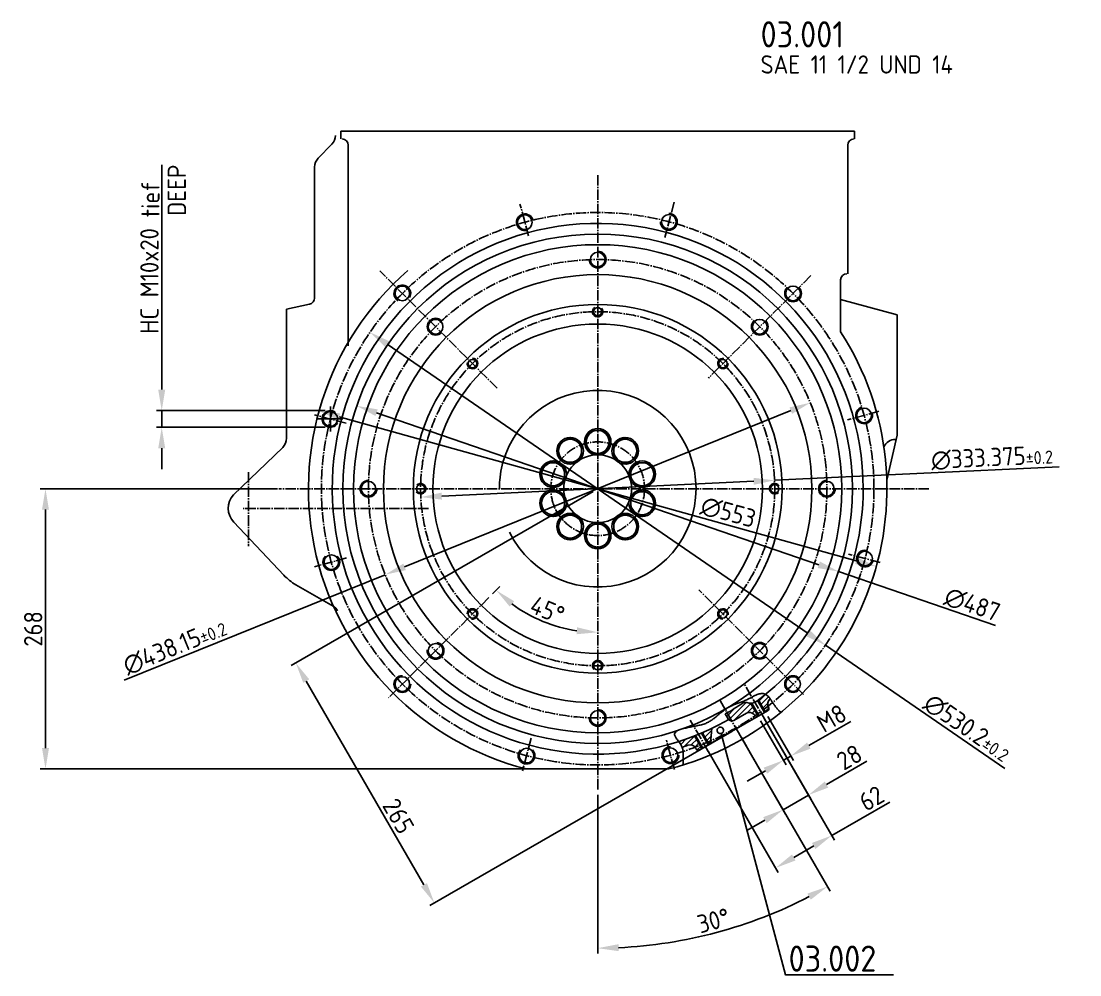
# Model space of a CAD drawing. Extents: x 332 to 10230, y 47 to 4650.
# Drawn here: x 8364 to 9376, y 3524 to 4436 of the extents above; entities that cross this region are included whole.
import ezdxf

# ---------------------------------------------------------------- set-up
doc = ezdxf.new("R2010")
doc.units = 0
doc.linetypes.add('GEN7', pattern=[13.75, 10, -1.25, 1.25, -1.25])
doc.layers.get('0').update_dxf_attribs({"linetype": 'CONTINUOUS'})
doc.layers.get('DEFPOINTS').update_dxf_attribs({"linetype": 'CONTINUOUS'})
for name, color, linetype in [('03_001-0', 7, 'CONTINUOUS'), ('03_001-7', 4, 'GEN7'), ('03_001-8', 1, 'CONTINUOUS'), ('5', 3, 'CONTINUOUS'), ('6', 2, 'CONTINUOUS'), ('LV-4', 3, 'CONTINUOUS')]:
    doc.layers.add(name, color=color, linetype=linetype)
doc.styles.get("Standard").update_dxf_attribs({"font": 'geniso.shx'})
doc.dimstyles.new('GEN-ISO', dxfattribs={"dimtxt": 3.5, "dimasz": 4, "dimexe": 1, "dimexo": 1, "dimgap": 0.6, "dimtad": 1, "dimtxsty": 'STANDARD', "dimcen": 0, "dimclrd": 256, "dimclre": 256, "dimclrt": 2, "dimazin": 3, "dimtp": 0.1, "dimtm": 0.1, "dimtfac": 0.71, "dimtdec": 3, "dimtmove": 0, "dimatfit": 3, "dimtzin": 0})
doc.dimstyles.new('GEN-ISO$3', dxfattribs={"dimtxt": 3.5, "dimasz": 4, "dimexe": 1, "dimexo": 1, "dimgap": 0.6, "dimtad": 1, "dimtoh": 1, "dimtxsty": 'STANDARD', "dimcen": 0, "dimclrd": 256, "dimclre": 256, "dimclrt": 2, "dimazin": 3, "dimtp": 0.1, "dimtm": 0.1, "dimtfac": 0.71, "dimtdec": 3, "dimtofl": 0, "dimtmove": 0, "dimatfit": 3, "dimtzin": 0})

# ---------------------------------------------------------------- blocks, each defined once
blk = doc.blocks.new('*D61')
at = {"linetype": 'BYBLOCK'}
for p, q in [((5374.756789, 2051.175843), (5374.756789, 2208.84894)), ((5530.976554, 2031.175843), (5369.756789, 2031.175843)), ((5374.756789, 2015.175843), (5374.756789, 2031.175843)), ((5530.976554, 2015.175843), (5369.756789, 2015.175843)), ((5374.756789, 1995.175843), (5374.756789, 1975.175843))]:
    blk.add_line(p, q, dxfattribs=at)
for points in [[(5371.423456, 2051.175843), (5378.090123, 2051.175843), (5374.756789, 2031.175843)], [(5371.423456, 1995.175843), (5378.090123, 1995.175843), (5374.756789, 2015.175843)]]:
    blk.add_solid(points, dxfattribs=at)
at = {"layer": 'DEFPOINTS', "color": 0, "linetype": 'BYBLOCK'}
for p in [(5535.976554, 2031.175843), (5374.756789, 2015.175843), (5535.976554, 2015.175843)]:
    blk.add_point(p, dxfattribs=at)
at = {"color": 2, "linetype": 'BYBLOCK', "insert": (5363.006789, 2155.085161), "char_height": 17.5, "attachment_point": 5, "rotation": 90}
blk.add_mtext('HC M10x20', dxfattribs=at)
blk = doc.blocks.new('*D62')
at = {"linetype": 'BYBLOCK'}
for p, q in [((8910.622489, 3985.929262), (8622.025429, 3819.30741)), ((8748.855834, 3609.631037), (8636.355566, 3804.486912)), ((9043.122781, 3756.432384), (8754.52572, 3589.810532))]:
    blk.add_line(p, q, dxfattribs=at)
for points in [[(8639.242316, 3806.15358), (8633.468815, 3802.820243), (8626.355554, 3821.807413)], [(8751.742584, 3611.297705), (8745.969084, 3607.964368), (8758.855846, 3592.310535)]]:
    blk.add_solid(points, dxfattribs=at)
at = {"layer": 'DEFPOINTS', "color": 0, "linetype": 'BYBLOCK'}
for p in [(8914.952614, 3988.429265), (8626.355554, 3821.807413), (9047.452906, 3758.932387)]:
    blk.add_point(p, dxfattribs=at)
at = {"color": 2, "linetype": 'BYBLOCK', "insert": (8724.460915, 3675.384182), "char_height": 17.5, "attachment_point": 5, "rotation": 300.000061187}
blk.add_mtext('265', dxfattribs=at)
blk = doc.blocks.new('*D63')
at = {"linetype": 'BYBLOCK'}
for p, q in [((5485.385554, 1956.438843), (5258.621018, 1956.438843)), ((5263.621018, 1936.438843), (5263.621018, 1708.438843)), ((5786.523554, 1688.438843), (5258.621018, 1688.438843))]:
    blk.add_line(p, q, dxfattribs=at)
for points in [[(5260.287684, 1936.438843), (5266.954351, 1936.438843), (5263.621018, 1956.438843)], [(5260.287684, 1708.438843), (5266.954351, 1708.438843), (5263.621018, 1688.438843)]]:
    blk.add_solid(points, dxfattribs=at)
at = {"layer": 'DEFPOINTS', "color": 0, "linetype": 'BYBLOCK'}
for p in [(5490.385554, 1956.438843), (5263.621018, 1688.438843), (5791.523554, 1688.438843)]:
    blk.add_point(p, dxfattribs=at)
at = {"color": 2, "linetype": 'BYBLOCK', "insert": (5251.871018, 1822.438843), "char_height": 17.5, "attachment_point": 5, "rotation": 90}
blk.add_mtext('268', dxfattribs=at)
blk = doc.blocks.new('*D64')
at = {"linetype": 'BYBLOCK'}
for p, q in [((5947.308609, 1734.611747), (5971.630177, 1692.486791)), ((5954.236609, 1738.611747), (5978.558177, 1696.486791)), ((5993.378503, 1710.817106), (6033.494634, 1733.978844)), ((5969.130122, 1696.816886), (5976.058122, 1700.816886)), ((5951.809741, 1686.816666), (5934.48936, 1676.816446))]:
    blk.add_line(p, q, dxfattribs=at)
for points in [[(5991.7118, 1713.703836), (5995.045207, 1707.930376), (5976.058122, 1700.816886)], [(5950.143038, 1689.703396), (5953.476445, 1683.929936), (5969.130122, 1696.816886)]]:
    blk.add_solid(points, dxfattribs=at)
at = {"layer": 'DEFPOINTS', "color": 0, "linetype": 'BYBLOCK'}
for p in [(5951.736554, 1742.941843), (5944.808554, 1738.941843), (5969.130122, 1696.816886)]:
    blk.add_point(p, dxfattribs=at)
at = {"color": 2, "linetype": 'BYBLOCK', "insert": (6015.170481, 1736.96691), "char_height": 17.5, "attachment_point": 5, "rotation": 30.000729271}
blk.add_mtext('M8', dxfattribs=at)
blk = doc.blocks.new('*D65')
at = {"linetype": 'BYBLOCK'}
for p, q in [((5950.772603, 1736.611844), (5995.463884, 1659.204162)), ((5926.523843, 1722.611836), (5971.215124, 1645.204154)), ((6010.284401, 1673.53428), (6048.936369, 1695.849971)), ((5968.715126, 1649.534283), (5992.963887, 1663.534291)), ((5951.394612, 1639.534294), (5934.074098, 1629.534305))]:
    blk.add_line(p, q, dxfattribs=at)
for points in [[(6008.617736, 1676.421032), (6011.951066, 1670.647527), (5992.963887, 1663.534291)], [(5949.727947, 1642.421046), (5953.061277, 1636.647542), (5968.715126, 1649.534283)]]:
    blk.add_solid(points, dxfattribs=at)
at = {"layer": 'DEFPOINTS', "color": 0, "linetype": 'BYBLOCK'}
for p in [(5948.272606, 1740.941973), (5924.023846, 1726.941965), (5968.715126, 1649.534283)]:
    blk.add_point(p, dxfattribs=at)
at = {"color": 2, "linetype": 'BYBLOCK', "insert": (6032.127801, 1699.71328), "char_height": 17.5, "attachment_point": 5, "rotation": 29.9999333}
blk.add_mtext('28', dxfattribs=at)
blk = doc.blocks.new('*D66')
at = {"linetype": 'BYBLOCK'}
for p, q in [((5950.772603, 1736.611844), (6017.805676, 1620.506986)), ((5897.079061, 1705.611908), (5964.112134, 1589.507051)), ((6015.305679, 1624.837115), (6070.805208, 1656.879736)), ((5978.932651, 1603.837168), (5997.985164, 1614.837126))]:
    blk.add_line(p, q, dxfattribs=at)
for points in [[(5996.3185, 1617.723878), (5999.651829, 1611.950374), (6015.305679, 1624.837115)], [(5977.265986, 1606.723921), (5980.599316, 1600.950416), (5961.612137, 1593.837179)]]:
    blk.add_solid(points, dxfattribs=at)
at = {"layer": 'DEFPOINTS', "color": 0, "linetype": 'BYBLOCK'}
for p in [(5948.272606, 1740.941973), (5894.579064, 1709.942037), (5961.612137, 1593.837179)]:
    blk.add_point(p, dxfattribs=at)
at = {"color": 2, "linetype": 'BYBLOCK', "insert": (6053.348241, 1660.370682), "char_height": 17.5, "attachment_point": 5, "rotation": 29.9999333}
blk.add_mtext('62', dxfattribs=at)
blk = doc.blocks.new('*D67')
at = {"linetype": 'BYBLOCK'}
for p, q in [((9059.878692, 3737.411182), (9137.105502, 3603.655937)), ((8914.952614, 3695.671265), (8914.952614, 3544.128125))]:
    blk.add_line(p, q, dxfattribs=at)
blk.add_arc((8914.952614, 3988.420165), 439.29204, 272.608776, 297.392247, dxfattribs=at)
for points in [[(9115.461364, 3601.306494), (9118.66251, 3595.458665), (9134.605424, 3607.986019)], [(8935.023311, 3546.250934), (8934.871552, 3552.915873), (8914.952614, 3549.128125)]]:
    blk.add_solid(points, dxfattribs=at)
at = {"layer": 'DEFPOINTS', "color": 0, "linetype": 'BYBLOCK'}
for p in [(8914.952614, 4288.402265), (9031.921614, 3785.832265), (9057.378614, 3741.741265), (8914.952614, 3700.671265), (8991.23745, 3555.802412)]:
    blk.add_point(p, dxfattribs=at)
at = {"color": 2, "linetype": 'BYBLOCK', "insert": (9025.612322, 3575.447255), "char_height": 17.5, "attachment_point": 5, "rotation": 15.000522677}
blk.add_mtext('30°', dxfattribs=at)
blk = doc.blocks.new('*D68')
at = {"linetype": 'BYBLOCK'}
blk.add_line((5690.898088, 1855.813377), (5697.984488, 1862.899777), dxfattribs=at)
blk.add_arc((5791.523554, 1956.438843), 137.284215, 233.35443, 261.64557, dxfattribs=at)
for points in [[(5707.404585, 1843.767361), (5711.762729, 1848.812262), (5694.448954, 1859.364243)], [(5771.819489, 1823.935938), (5771.333878, 1817.286981), (5791.523554, 1819.154628)]]:
    blk.add_solid(points, dxfattribs=at)
at = {"layer": 'DEFPOINTS', "color": 0, "linetype": 'BYBLOCK'}
for p in [(5791.523554, 2256.411843), (5687.362554, 1852.277843), (5722.881446, 1837.547225), (5591.589554, 1756.504843), (5791.523554, 1668.680843)]:
    blk.add_point(p, dxfattribs=at)
at = {"color": 2, "linetype": 'BYBLOCK', "insert": (5743.48369, 1840.460351), "char_height": 17.5, "attachment_point": 5, "rotation": 337.500033137}
blk.add_mtext('45°', dxfattribs=at)
blk = doc.blocks.new('*D69')
at = {"linetype": 'BYBLOCK'}
blk.add_line((5544.445014, 2025.318774), (6038.602094, 1887.558911), dxfattribs=at)
for points in [[(5545.340139, 2028.529671), (5543.549888, 2022.107877), (5525.17963, 2030.689529)], [(6039.49722, 1890.769808), (6037.706968, 1884.348014), (6057.867477, 1882.188156)]]:
    blk.add_solid(points, dxfattribs=at)
at = {"layer": 'DEFPOINTS', "color": 0, "linetype": 'BYBLOCK'}
for p in [(5525.17963, 2030.689529), (6057.867477, 1882.188156)]:
    blk.add_point(p, dxfattribs=at)
at = {"color": 2, "linetype": 'BYBLOCK', "insert": (5916.329089, 1933.843915), "char_height": 17.5, "attachment_point": 5, "rotation": 344.42271075}
blk.add_mtext('∅553', dxfattribs=at)
blk = doc.blocks.new('*D70')
at = {"linetype": 'BYBLOCK'}
for p, q in [((9084.044193, 3996.456318), (9356.200055, 4009.376002)), ((8765.838538, 3981.350576), (9064.06669, 3995.507954))]:
    blk.add_line(p, q, dxfattribs=at)
for points in [[(9063.90863, 3998.837537), (9064.224751, 3992.17837), (9084.044193, 3996.456318)], [(8765.680478, 3984.68016), (8765.996599, 3978.020992), (8745.861036, 3980.402211)]]:
    blk.add_solid(points, dxfattribs=at)
at = {"layer": 'DEFPOINTS', "color": 0, "linetype": 'BYBLOCK'}
for p in [(9084.044193, 3996.456318), (8745.861036, 3980.402211)]:
    blk.add_point(p, dxfattribs=at)
at = {"color": 2, "linetype": 'BYBLOCK', "insert": (9291.887563, 4018.086215), "char_height": 17.5, "attachment_point": 5, "rotation": 2.717870793}
blk.add_mtext('∅333.375{}{\\H0.71x;\\C3;±0.2}', dxfattribs=at)
blk = doc.blocks.new('*D71')
at = {"linetype": 'BYBLOCK'}
for p, q in [((8713.785613, 4126.724006), (9116.119616, 3850.134523)), ((9132.600744, 3838.804368), (9304.140732, 3720.877084))]:
    blk.add_line(p, q, dxfattribs=at)
for points in [[(8715.673972, 4129.470861), (8711.897254, 4123.977151), (8697.304485, 4138.054161)], [(9118.007975, 3852.881378), (9114.231257, 3847.387669), (9132.600744, 3838.804368)]]:
    blk.add_solid(points, dxfattribs=at)
at = {"layer": 'DEFPOINTS', "color": 0, "linetype": 'BYBLOCK'}
for p in [(8697.304485, 4138.054161), (9132.600744, 3838.804368)]:
    blk.add_point(p, dxfattribs=at)
at = {"color": 2, "linetype": 'BYBLOCK', "insert": (9268.295713, 3759.780007), "char_height": 17.5, "attachment_point": 5, "rotation": 325.492917043}
blk.add_mtext('∅530.2{}{\\H0.71x;\\C3;±0.2}', dxfattribs=at)
blk = doc.blocks.new('*D72')
at = {"linetype": 'BYBLOCK'}
for p, q in [((5580.179941, 2029.144601), (6002.867167, 1883.733084)), ((6021.779347, 1877.226976), (6171.756602, 1825.632276))]:
    blk.add_line(p, q, dxfattribs=at)
for points in [[(5581.264292, 2032.296631), (5579.09559, 2025.992571), (5561.267761, 2035.65071)], [(6003.951518, 1886.885114), (6001.782815, 1880.581054), (6021.779347, 1877.226976)]]:
    blk.add_solid(points, dxfattribs=at)
at = {"layer": 'DEFPOINTS', "color": 0, "linetype": 'BYBLOCK'}
for p in [(5561.267761, 2035.65071), (6021.779347, 1877.226976)]:
    blk.add_point(p, dxfattribs=at)
at = {"color": 2, "linetype": 'BYBLOCK', "insert": (6149.574693, 1845.689081), "char_height": 17.5, "attachment_point": 5, "rotation": 341.015942939}
blk.add_mtext('∅487', dxfattribs=at)
blk = doc.blocks.new('*D73')
at = {"linetype": 'BYBLOCK'}
for p, q in [((9099.536786, 4063.130306), (8730.368443, 3913.728223)), ((8711.829101, 3906.225369), (8462.378505, 3805.272946))]:
    blk.add_line(p, q, dxfattribs=at)
for points in [[(9098.286311, 4066.220197), (9100.787262, 4060.040416), (9118.076128, 4070.633161)], [(8729.117967, 3916.818113), (8731.618918, 3910.638333), (8711.829101, 3906.225369)]]:
    blk.add_solid(points, dxfattribs=at)
at = {"layer": 'DEFPOINTS', "color": 0, "linetype": 'BYBLOCK'}
for p in [(9118.076128, 4070.633161), (8711.829101, 3906.225369)]:
    blk.add_point(p, dxfattribs=at)
at = {"color": 2, "linetype": 'BYBLOCK', "insert": (8510.647452, 3837.483091), "char_height": 17.5, "attachment_point": 5, "rotation": 22.033150346}
blk.add_mtext('∅438.15{}{\\H0.71x;\\C3;±0.2}', dxfattribs=at)
blk = doc.blocks.new('*X127')
at = {"color": 0}
for p, q in [((8998.074497, 3668.257134), (9014.636431, 3684.819068)), ((9002.786457, 3667.665793), (9019.219314, 3684.09865)), ((8996.002637, 3671.488575), (9004.140531, 3679.626468)), ((9015.155929, 3674.731964), (9021.591269, 3681.167304)), ((9020.414042, 3674.686776), (9023.532459, 3677.805193)), ((9023.302893, 3672.272326), (9025.473649, 3674.443083))]:
    blk.add_line(p, q, dxfattribs=at)
blk = doc.blocks.new('*X128')
at = {"color": 0}
for p, q in [((9012.210068, 3703.605909), (9014.665427, 3706.061267)), ((9014.151115, 3700.243654), (9021.493572, 3707.586111)), ((8991.81554, 3693.817982), (8997.099792, 3699.102234)), ((8995.130193, 3691.829334), (9005.569676, 3702.268817)), ((9001.898648, 3693.294488), (9007.81748, 3699.21332)), ((9005.248819, 3691.341359), (9009.758655, 3695.851195)), ((9016.092162, 3696.8814), (9020.956272, 3701.74551)), ((9018.033208, 3693.519146), (9020.418971, 3695.904909)), ((9007.721701, 3688.51094), (9011.699831, 3692.48907))]:
    blk.add_line(p, q, dxfattribs=at)
blk = doc.blocks.new('*X129')
at = {"color": 0}
for p, q in [((9025.983898, 3685.559933), (9033.057059, 3692.633094)), ((9027.924944, 3682.197679), (9035.974851, 3690.247585)), ((9029.865991, 3678.835424), (9035.172339, 3684.141772)), ((9031.807038, 3675.47317), (9036.064921, 3679.731053))]:
    blk.add_line(p, q, dxfattribs=at)

msp = doc.modelspace()

# ---------------------------------------------------------------- linework, layer by layer
at = {"layer": '03_001-0'}
for p, q in [((8669.359614, 4330.411265), (8669.359614, 4322.912265)), ((9160.567614, 4330.411265), (8669.359614, 4330.411265)), ((9160.567614, 4330.411265), (9160.567614, 4322.912265)), ((8660.946614, 4317.914265), (8647.774614, 4304.420265)), ((8676.546614, 4316.912265), (8676.546614, 4124.978265)), ((9154.005614, 4316.912265), (9154.005614, 4194.017265)), ((8644.361614, 4296.038265), (8644.361614, 4170.794265)), ((9147.130614, 4188.017265), (9147.130614, 4138.580265)), ((8639.603614, 4164.924265), (8617.488614, 4160.246265)), ((8617.488614, 4160.246265), (8617.488614, 4036.625265)), ((9201.188614, 4154.831265), (9147.130614, 4169.271265)), ((9201.188614, 4154.831265), (9201.188614, 4039.499265)), ((8659.405614, 4067.166265), (8659.405614, 4043.166265)), ((8671.405614, 4055.166265), (8647.405614, 4055.166265)), ((8908.601614, 4044.222265), (8902.250614, 4033.222265)), ((8921.303614, 4044.222265), (8908.601614, 4044.222265)), ((8927.654614, 4033.222265), (8921.303614, 4044.222265)), ((9201.188614, 4039.499265), (9191.333614, 3996.556265)), ((8613.814614, 4027.982265), (8566.842614, 3982.735265)), ((8888.623614, 4037.369265), (8877.623614, 4031.018265)), ((8877.623614, 4031.018265), (8877.623614, 4018.316265)), ((8899.623614, 4031.018265), (8888.623614, 4037.369265)), ((8899.623614, 4031.018265), (8899.623614, 4018.316265)), ((8908.601614, 4022.222265), (8902.250614, 4033.222265)), ((8927.654614, 4033.222265), (8921.303614, 4022.222265)), ((8939.953614, 4037.299265), (8929.677614, 4029.833265)), ((8931.005614, 4017.201265), (8929.677614, 4029.833265)), ((8951.556614, 4032.133265), (8939.953614, 4037.299265)), ((8952.884614, 4019.501265), (8951.556614, 4032.133265)), ((9200.292614, 4035.593265), (9199.529614, 4035.593265)), ((8888.623614, 4011.966265), (8877.623614, 4018.316265)), ((8899.623614, 4018.316265), (8888.623614, 4011.966265)), ((8921.303614, 4022.222265), (8908.601614, 4022.222265)), ((8952.884614, 4019.501265), (8942.608614, 4012.035265)), ((8872.351614, 4014.972265), (8861.351614, 4008.622265)), ((8861.351614, 4008.622265), (8861.351614, 3995.920265)), ((8883.351614, 4008.622265), (8872.351614, 4014.972265)), ((8883.351614, 4008.622265), (8883.351614, 3995.920265)), ((8942.608614, 4012.035265), (8931.005614, 4017.201265)), ((8951.202614, 4013.271265), (8944.851614, 4002.271265)), ((8963.903614, 4013.271265), (8951.202614, 4013.271265)), ((8970.254614, 4002.271265), (8963.903614, 4013.271265)), ((8951.202614, 3991.271265), (8944.851614, 4002.271265)), ((8970.254614, 4002.271265), (8963.903614, 3991.271265)), ((8872.351614, 3989.569265), (8861.351614, 3995.920265)), ((8883.351614, 3995.920265), (8872.351614, 3989.569265)), ((8963.903614, 3991.271265), (8951.202614, 3991.271265)), ((8872.351614, 3987.289265), (8861.351614, 3980.938265)), ((8861.351614, 3980.938265), (8861.351614, 3968.236265)), ((8883.351614, 3980.938265), (8872.351614, 3987.289265)), ((8883.351614, 3980.938265), (8883.351614, 3968.236265)), ((8957.553614, 3987.289265), (8946.553614, 3980.938265)), ((8946.553614, 3980.938265), (8946.553614, 3968.236265)), ((8968.553614, 3980.938265), (8957.553614, 3987.289265)), ((8968.553614, 3980.938265), (8968.553614, 3968.236265)), ((8872.351614, 3961.886265), (8861.351614, 3968.236265)), ((8883.351614, 3968.236265), (8872.351614, 3961.886265)), ((8957.553614, 3961.886265), (8946.553614, 3968.236265)), ((8968.553614, 3968.236265), (8957.553614, 3961.886265)), ((8888.623614, 3964.892265), (8877.623614, 3958.542265)), ((8877.623614, 3958.542265), (8877.623614, 3945.840265)), ((8899.623614, 3958.542265), (8888.623614, 3964.892265)), ((8899.623614, 3958.542265), (8899.623614, 3945.840265)), ((8941.281614, 3964.892265), (8930.281614, 3958.542265)), ((8930.281614, 3958.542265), (8930.281614, 3945.840265)), ((8952.281614, 3958.542265), (8941.281614, 3964.892265)), ((8952.281614, 3958.542265), (8952.281614, 3945.840265)), ((8615.053614, 3905.633265), (8567.115614, 3956.294265)), ((8914.952614, 3956.338265), (8903.952614, 3949.987265)), ((8903.952614, 3949.987265), (8903.952614, 3937.285265)), ((8925.952614, 3949.987265), (8914.952614, 3956.338265)), ((8925.952614, 3949.987265), (8925.952614, 3937.285265)), ((8888.623614, 3939.489265), (8877.623614, 3945.840265)), ((8899.623614, 3945.840265), (8888.623614, 3939.489265)), ((8914.952614, 3930.934265), (8903.952614, 3937.285265)), ((8925.952614, 3937.285265), (8914.952614, 3930.934265)), ((8941.281614, 3939.489265), (8930.281614, 3945.840265)), ((8952.281614, 3945.840265), (8941.281614, 3939.489265)), ((8662.189614, 3876.089265), (8626.436614, 3896.659265)), ((9074.299614, 3774.432265), (9067.731614, 3785.809265)), ((9077.330614, 3776.182265), (9012.378614, 3738.682265)), ((9069.103614, 3771.432265), (9062.234614, 3783.329265)), ((9039.720614, 3768.325265), (9036.966614, 3773.095265)), ((9057.094614, 3773.737265), (9045.184614, 3766.860265)), ((9066.938614, 3770.182265), (9064.337614, 3772.783265)), ((9020.605614, 3743.432265), (9014.037614, 3754.809265)), ((9024.119614, 3759.346265), (9022.770614, 3744.682265)), ((9015.409614, 3740.432265), (9008.435614, 3752.511265)), ((9008.963614, 3739.597265), (9008.437614, 3740.508265)), ((8982.983614, 3720.429265), (8846.921614, 3720.429265))]:
    msp.add_line(p, q, dxfattribs=at)
for centre, radius in [((8982.982614, 4243.635265), 7), ((8845.372614, 4243.217265), 7), ((8914.952614, 3988.429265), 243.5), ((8914.952614, 3988.429265), 233.363), ((8914.952614, 4207.556265), 7), ((8914.952614, 3988.429265), 204.75), ((8728.193614, 4175.188265), 7), ((9101.711614, 4175.188265), 7), ((8914.952614, 3988.429265), 176.213), ((8914.952614, 4157.711265), 4), ((8914.952614, 4157.711265), 4), ((8760.006614, 4143.375265), 7), ((9069.898614, 4143.375265), 7), ((8914.952614, 3988.429265), 157.5), ((8795.252614, 4108.129265), 4), ((9034.652614, 4108.129265), 4), ((8659.405614, 4055.166265), 7), ((9169.579614, 4058.593265), 7), ((8914.952614, 4033.222265), 12.702), ((8914.952614, 4033.222265), 11), ((8888.623614, 4024.667265), 12.7), ((8888.623614, 4024.667265), 11), ((8941.281614, 4024.667265), 12.7), ((8941.281614, 4024.667265), 11), ((8914.952614, 3988.429265), 32.424), ((8872.351614, 4002.271265), 12.7), ((8872.351614, 4002.271265), 11), ((8957.553614, 4002.271265), 12.7), ((8957.553614, 4002.271265), 11), ((8695.825614, 3988.429265), 7), ((8745.670614, 3988.429265), 4), ((9084.234614, 3988.429265), 4), ((9134.079614, 3988.429265), 7), ((8872.351614, 3974.587265), 12.7), ((8872.351614, 3974.587265), 11), ((8957.553614, 3974.587265), 12.7), ((8957.553614, 3974.587265), 11), ((8888.623614, 3952.191265), 12.7), ((8888.623614, 3952.191265), 11), ((8941.281614, 3952.191265), 12.7), ((8941.281614, 3952.191265), 11), ((8914.952614, 3943.636265), 12.7), ((8914.952614, 3943.636265), 11), ((9170.499614, 3921.692265), 7), ((8660.325614, 3918.265265), 7), ((8795.252614, 3868.729265), 4), ((9034.652614, 3868.729265), 4), ((8760.006614, 3833.483265), 7), ((9069.898614, 3833.483265), 7), ((8914.952614, 3819.147265), 4), ((8728.193614, 3801.670265), 7), ((9101.711614, 3801.670265), 7), ((8914.952614, 3769.302265), 7), ((8846.922614, 3733.223265), 7), ((8984.532614, 3733.641265), 7)]:
    msp.add_circle(centre, radius, dxfattribs=at)
for centre, radius, start, end in [((8652.360614, 4326.296265), 12, 315.69, 0), ((8670.546614, 4316.912265), 6, 0, 90), ((9160.005614, 4316.912265), 6, 90, 180), ((8656.361614, 4296.038265), 12, 135.69, 180), ((8914.952614, 3988.429265), 253.764, 0, 299.565), ((8914.952614, 3988.429265), 276.5, 131.019, 255.756), ((9153.130614, 4188.017265), 6, 90, 180), ((8638.361614, 4170.794265), 6, 281.944, 0), ((8914.952614, 3988.429265), 276.5, 284.244, 32.891), ((8914.952614, 3988.429265), 94, 206.217, 174.98), ((8605.488614, 4036.625265), 12, 313.929, 0), ((8605.488614, 4036.625265), 12, 313.929, 0), ((9199.529614, 4023.593265), 12, 90, 156.267), ((8914.952614, 3988.429265), 94, 174.98, 180), ((8914.952614, 3988.429265), 253.764, 306.805, 0), ((8581.242614, 3969.661265), 19.449, 137.763, 223.418), ((8651.371614, 3939.998265), 50, 223.418, 240.086), ((8657.202614, 3867.421265), 10, 25.149, 60.086), ((9060.988614, 3793.251265), 10, 248.986, 306.805), ((9083.442614, 3782.596265), 6, 129.303, 209.99), ((8914.952614, 3988.429265), 260, 309.303, 309.38), ((8914.952614, 3988.429265), 247.5, 299.537, 304.104), ((9055.968614, 3780.182265), 4, 68.986, 124.104), ((9076.080614, 3778.347265), 2.5, 300, 29.99), ((9043.184614, 3770.325265), 4, 210, 300), ((9060.094614, 3768.541265), 6, 45, 120), ((8914.952614, 3988.429265), 260, 288.066, 289.385), ((9003.241614, 3737.508265), 6, 30, 109.385), ((9011.128614, 3740.847265), 2.5, 210, 300)]:
    msp.add_arc(centre, radius, start, end, dxfattribs=at)
at = {"layer": '03_001-7'}
for p, q in [((8914.952614, 4288.402265), (8914.952614, 3700.671265)), ((8987.968614, 4262.340265), (8979.025614, 4228.790265)), ((8848.898614, 4230.308265), (8840.645614, 4260.527265)), ((8818.893614, 4084.488265), (8706.716614, 4196.665265)), ((9118.733614, 4192.210265), (9020.773614, 4094.250265)), ((8674.362614, 4051.260265), (8644.091614, 4059.166265)), ((9183.812614, 4062.515265), (9153.640614, 4054.201265)), ((8581.242614, 4004.346265), (8581.242614, 3933.414265)), ((9231.497614, 3988.429265), (8610.250614, 3988.429265)), ((8753.102614, 3969.661265), (8575.929614, 3969.661265)), ((8674.733614, 3922.235265), (8644.292614, 3913.847265)), ((9184.978614, 3917.911265), (9154.617614, 3925.839265)), ((9111.837614, 3791.544265), (9011.533614, 3891.848265)), ((8810.791614, 3884.268265), (8715.018614, 3788.495265)), ((9075.533614, 3766.295265), (9054.891614, 3802.048265)), ((9057.378614, 3741.741265), (9031.921614, 3785.832265)), ((9020.712614, 3737.248265), (9003.428614, 3767.184265)), ((8851.382614, 3749.955265), (8843.025614, 3718.604265)), ((8988.247614, 3720.036265), (8980.616614, 3747.980265))]:
    msp.add_line(p, q, dxfattribs=at)
for radius in [264.118, 219.127, 169.282, 44.793]:
    msp.add_circle((8914.952614, 3988.429265), radius, dxfattribs=at)
at = {"layer": '5'}
msp.add_line((8498.187641, 4240.800858), (8498.187641, 4298.01167), dxfattribs=at)
msp.add_lwpolyline([(9033.060969, 3754.343813, 1), (9031.454346, 3760.383785, 1), (9033.060969, 3754.343813), (9094.435256, 3523.612074), (9197.636406, 3523.612074)], format="xyb", dxfattribs=at)
at = {"layer": 'LV-4'}
for p, q in [((9075.165614, 3774.932265), (9068.534614, 3786.417265)), ((9068.237614, 3770.932265), (9061.124614, 3783.252265)), ((9021.471614, 3743.932265), (9014.964614, 3755.204265)), ((9014.543614, 3739.932265), (9007.495614, 3752.141265))]:
    msp.add_line(p, q, dxfattribs=at)
msp.add_lwpolyline([(8996.745614, 3724.304265, -0.015), (8996.657614, 3727.770265, -0.006), (8996.724614, 3731.241265, 0.011), (8996.756614, 3734.499265, 0.033), (8996.504614, 3737.718265, 0.048), (8995.723614, 3740.861265, 0.047), (8994.301614, 3743.882265, 0.02), (8993.127614, 3745.703265, 0.009), (8991.851614, 3747.443265, -0.003), (8990.614614, 3749.087265, -0.02), (8989.561614, 3750.623265, -0.036), (8988.892614, 3751.878265, -0.059), (8988.530614, 3753.040265, -0.085), (8988.517614, 3754.110265, -0.092), (8988.874614, 3755.088265, -0.074), (8989.603614, 3755.978265, -0.05), (8990.689614, 3756.784265, -0.033), (8992.108614, 3757.514265, -0.022), (8993.819614, 3758.175265, -0.014), (8995.778614, 3758.775265, -0.01), (8997.932614, 3759.326265, -0.006), (9000.226614, 3759.837265, -0.003), (9002.601614, 3760.320265, -0.001), (9005.004614, 3760.787265, 0.001), (9007.383614, 3761.250265, 0.003), (9009.694614, 3761.721265, 0.006), (9011.893614, 3762.211265, 0.021), (9016.286614, 3763.419265, 0.032), (9020.019614, 3764.889265, 0.034), (9023.246614, 3766.694265, 0.023), (9026.219614, 3768.847265, 0.007), (9028.225614, 3770.486265, 0.001), (9030.274614, 3772.216265, -0.004), (9032.392614, 3773.977265, -0.009), (9034.586614, 3775.707265, -0.012), (9036.850614, 3777.343265, -0.015), (9039.170614, 3778.834265, -0.017), (9041.531614, 3780.148265, -0.016), (9043.916614, 3781.277265, -0.016), (9047.433614, 3782.667265), (9051.022614, 3783.954265, 0.013), (9054.725614, 3785.402265, 0.016), (9058.559614, 3787.176265, 0.004), (9062.954614, 3789.452265, -0.008), (9065.147614, 3790.554265, -0.017), (9067.300614, 3791.508265, -0.029), (9069.384614, 3792.214265, -0.044), (9071.373614, 3792.579265, -0.06), (9073.247614, 3792.529265, -0.067), (9074.992614, 3792.022265, -0.072), (9077.028614, 3790.722265, -0.045), (9078.896614, 3788.788265, -0.022), (9080.653614, 3786.406265, -0.005), (9082.365614, 3783.806265, 0.008), (9084.165614, 3781.102265, 0.018), (9086.044614, 3778.578265, 0.028), (9088.039614, 3776.362265, 0.037), (9090.174614, 3774.538265)], format="xyb", dxfattribs=at)
for centre, radius, start, end in [((8845.372614, 4243.217265), 8, 15.274, 195.274), ((8982.982614, 4243.635265), 8, 0, 90), ((8845.372614, 4243.217265), 8, 195.274, 285.274), ((8982.982614, 4243.635265), 8, 180, 0), ((8914.952614, 4207.556265), 8, 0, 90), ((8914.952614, 4207.556265), 8, 180, 0), ((8728.193614, 4175.188265), 8, 330.182, 150.182), ((9101.711614, 4175.188265), 8, 135, 315), ((9101.711614, 4175.188265), 8, 315, 45), ((8728.193614, 4175.188265), 8, 150.182, 240.182), ((8914.952614, 4157.711265), 5, 124.878, 43.857), ((8760.006614, 4143.375265), 8, 45, 225), ((9069.898614, 4143.375265), 8, 135, 315), ((9069.898614, 4143.375265), 8, 315, 45), ((8760.006614, 4143.375265), 8, 225, 315), ((8795.252614, 4108.129265), 5, 169.878, 88.857), ((9034.652614, 4108.129265), 5, 79.878, 358.857), ((8659.405614, 4055.166265), 8, 51.526926, 285.406), ((9169.579614, 4058.593265), 8, 105.406, 285.406), ((9169.579614, 4058.593265), 8, 285.406, 15.406), ((8659.405614, 4055.166265), 8, 285.406, 328.914), ((8695.825614, 3988.429265), 8, 90, 270), ((8695.825614, 3988.429265), 8, 270, 0), ((8745.670614, 3988.429265), 5, 214.878, 133.857), ((9084.234614, 3988.429265), 5, 34.878, 313.857), ((9134.079614, 3988.429265), 8, 90, 270), ((9134.079614, 3988.429265), 8, 270, 0), ((9170.499614, 3921.692265), 8, 75.364, 255.364), ((8660.325614, 3918.265265), 8, 135, 315), ((8660.325614, 3918.265265), 8, 315, 45), ((9170.499614, 3921.692265), 8, 255.364, 345.364), ((8795.252614, 3868.729265), 5, 259.878, 178.857), ((9034.652614, 3868.729265), 5, 349.878, 268.857), ((8760.006614, 3833.483265), 8, 352.687, 82.687), ((9069.898614, 3833.483265), 8, 45, 225), ((8760.006614, 3833.483265), 8, 172.687, 352.687), ((9069.898614, 3833.483265), 8, 225, 315), ((8914.952614, 3819.147265), 5, 304.878, 223.857), ((8728.193614, 3801.670265), 8, 90, 270), ((9101.711614, 3801.670265), 8, 45, 225), ((8728.193614, 3801.670265), 8, 270, 0), ((9101.711614, 3801.670265), 8, 225, 315), ((8914.952614, 3769.302265), 8, 0, 90), ((8914.952614, 3769.302265), 8, 180, 0), ((8846.922614, 3733.223265), 8, 135, 315), ((8846.922614, 3733.223265), 8, 315, 45), ((8984.532614, 3733.641265), 8, 90, 270), ((8984.532614, 3733.641265), 8, 270, 0)]:
    msp.add_arc(centre, radius, start, end, dxfattribs=at)

# ---------------------------------------------------------------- block references
at = {"layer": '03_001-8'}
for name, p in [('*X129', (42.364146, 99.18156)), ('*X127', (42.364146, 99.18156)), ('*X128', (2.472109, 50.086853))]:
    msp.add_blockref(name, p, dxfattribs=at)

# ---------------------------------------------------------------- texts
at = {"layer": '6', "color": 7}
msp.add_text('03.002', height=25, dxfattribs=at).set_placement((9097.435256, 3526.612074))
at = {"layer": '6', "color": 7, "insert": (9070.65605, 4435.42446), "char_height": 25, "width": 245.714507, "attachment_point": 1}
msp.add_mtext('{03.001}', dxfattribs=at)
at = {"layer": '6', "insert": (9070.65605, 4402.833213), "char_height": 17.5, "width": 187.003956, "attachment_point": 1}
msp.add_mtext('{SAE 11 1/2 UND 14}', dxfattribs=at)
at = {"layer": '6', "char_height": 17.5, "attachment_point": 1, "rotation": 90}
for s, insert, width in [('{DEEP}', (8503.82614, 4249.323746), 105.538689), ('{tief}', (8478.634126, 4247.959276), 128.689133)]:
    msp.add_mtext(s, dxfattribs=dict(at, insert=insert, width=width))

# ---------------------------------------------------------------- dimensions: what is measured, and where the dimension line sits
at = {"layer": '5'}
dim = msp.add_angular_dim_2l(base=(8901.047865, 3851.851032), line1=((8914.952614, 4288.402265), (8914.952614, 3700.671265)), line2=((8810.791614, 3884.268265), (8715.018614, 3788.495265)), dimstyle='GEN-ISO', override={"dimscale": 5, "dimpost": '<>'}, dxfattribs=at)
dim.commit()
dim.dimension.update_dxf_attribs({"geometry": '*D68', "text_midpoint": (8866.91275, 3872.450773), "insert": (3123.429061, 2031.990422)})
dim = msp.add_angular_dim_2l(base=(9025.79793, 3563.342746), line1=((8914.952614, 4288.402265), (8914.952614, 3700.671265)), line2=((9057.378614, 3741.741265), (9031.921614, 3785.832265)), dimstyle='GEN-ISO', override={"dimscale": 5, "dimpost": '<>'}, dxfattribs=at)
dim.commit()
dim.dimension.update_dxf_attribs({"geometry": '*D67', "text_midpoint": (9025.612322, 3575.447255)})
for base, p1, p2, angle, text, picture, middle, dimtype in [((8498.18585, 4047.166265), (8659.405614, 4063.166265), (8659.405614, 4047.166265), 90, 'HC M10x20', '*D61', (8498.18585, 4187.075583), 160), ((9092.559183, 3728.807308), (9075.165614, 3774.932265), (9068.237614, 3770.932265), 210.000727781, 'M<>', '*D64', (9144.474671, 3758.781608), 161)]:
    dim = msp.add_linear_dim(base=base, p1=p1, p2=p2, angle=angle, text=text, dimstyle='GEN-ISO', override={"dimscale": 5, "dimpost": '<>'}, dxfattribs=at)
    dim.commit()
    dim.dimension.update_dxf_attribs({"geometry": picture, "text_midpoint": middle, "dimtype": dimtype, "insert": (3123.429061, 2031.990422)})
for p1, p2, text, picture, middle in [((8697.304485, 4138.054161), (9132.600744, 3838.804368), '%%c530.2{}{\\H0.71x;\\C3;%%p0.2}', '*D71', (9261.638271, 3750.095925)), ((9118.076128, 4070.633161), (8711.829101, 3906.225369), '%%c438.15{}{\\H0.71x;\\C3;%%p0.2}', '*D73', (8515.055378, 3826.591228)), ((8745.861036, 3980.402211), (9084.044193, 3996.456318), '%%c333.375{}{\\H0.71x;\\C3;%%p0.2}', '*D70', (9292.444727, 4006.349432))]:
    dim = msp.add_diameter_dim_2p(p1=p1, p2=p2, text=text, dimstyle='GEN-ISO$3', override={"dimscale": 5, "dimtoh": 0, "dimpost": '<>', "dimtp": 0.2, "dimtm": 0.2, "dimtdec": 1, "dimtofl": 1}, dxfattribs=at)
    dim.commit()
    dim.dimension.update_dxf_attribs({"geometry": picture, "text_midpoint": middle, "dimtype": 163})
for p1, p2, override, picture, middle in [((8648.608691, 4062.679951), (9181.296538, 3914.178578), {"dimscale": 5, "dimpost": '<>'}, '*D69', (9036.602831, 3954.515925)), ((8684.696822, 4067.641132), (9145.208407, 3909.217398), {"dimscale": 5, "dimtoh": 0, "dimpost": '<>', "dimtp": 0.2, "dimtm": 0.2, "dimtdec": 1, "dimtofl": 1}, '*D72', (9269.181415, 3866.568597))]:
    dim = msp.add_diameter_dim_2p(p1=p1, p2=p2, text='%%c<>', dimstyle='GEN-ISO$3', override=override, dxfattribs=at)
    dim.commit()
    dim.dimension.update_dxf_attribs({"geometry": picture, "text_midpoint": middle, "dimtype": 163, "insert": (3123.429061, 2031.990422)})
dim = msp.add_linear_dim(base=(8387.050078, 3720.429265), p1=(8613.814614, 3988.429265), p2=(8914.952614, 3720.429265), angle=90, dimstyle='GEN-ISO', override={"dimscale": 5, "dimpost": '<>'}, dxfattribs=at)
dim.commit()
dim.dimension.update_dxf_attribs({"geometry": '*D63', "text_midpoint": (8375.300078, 3854.429265), "insert": (3123.429061, 2031.990422)})
dim = msp.add_linear_dim(base=(8626.355554, 3821.807413), p1=(9047.452906, 3758.932387), p2=(8914.952614, 3988.429265), angle=120.000038892, dimstyle='GEN-ISO', override={"dimscale": 5, "dimpost": '<>'}, dxfattribs=at)
dim.commit()
dim.dimension.update_dxf_attribs({"geometry": '*D62', "text_midpoint": (8714.28512, 3669.509175), "dimtype": 161})
for base, p2, angle, picture, middle in [((9085.041197, 3625.827601), (9018.008124, 3741.932459), 209.999964044, '*D66', (9182.653156, 3682.18381)), ((9092.144187, 3681.524705), (9047.452906, 3758.932387), 209.999964356, '*D65', (9161.431855, 3721.5279))]:
    dim = msp.add_linear_dim(base=base, p1=(9071.701666, 3772.932395), p2=p2, angle=angle, dimstyle='GEN-ISO', override={"dimscale": 5, "dimpost": '<>'}, dxfattribs=at)
    dim.commit()
    dim.dimension.update_dxf_attribs({"geometry": picture, "text_midpoint": middle, "dimtype": 161, "insert": (3123.429061, 2031.990422)})

doc.saveas('drawing.dxf')
